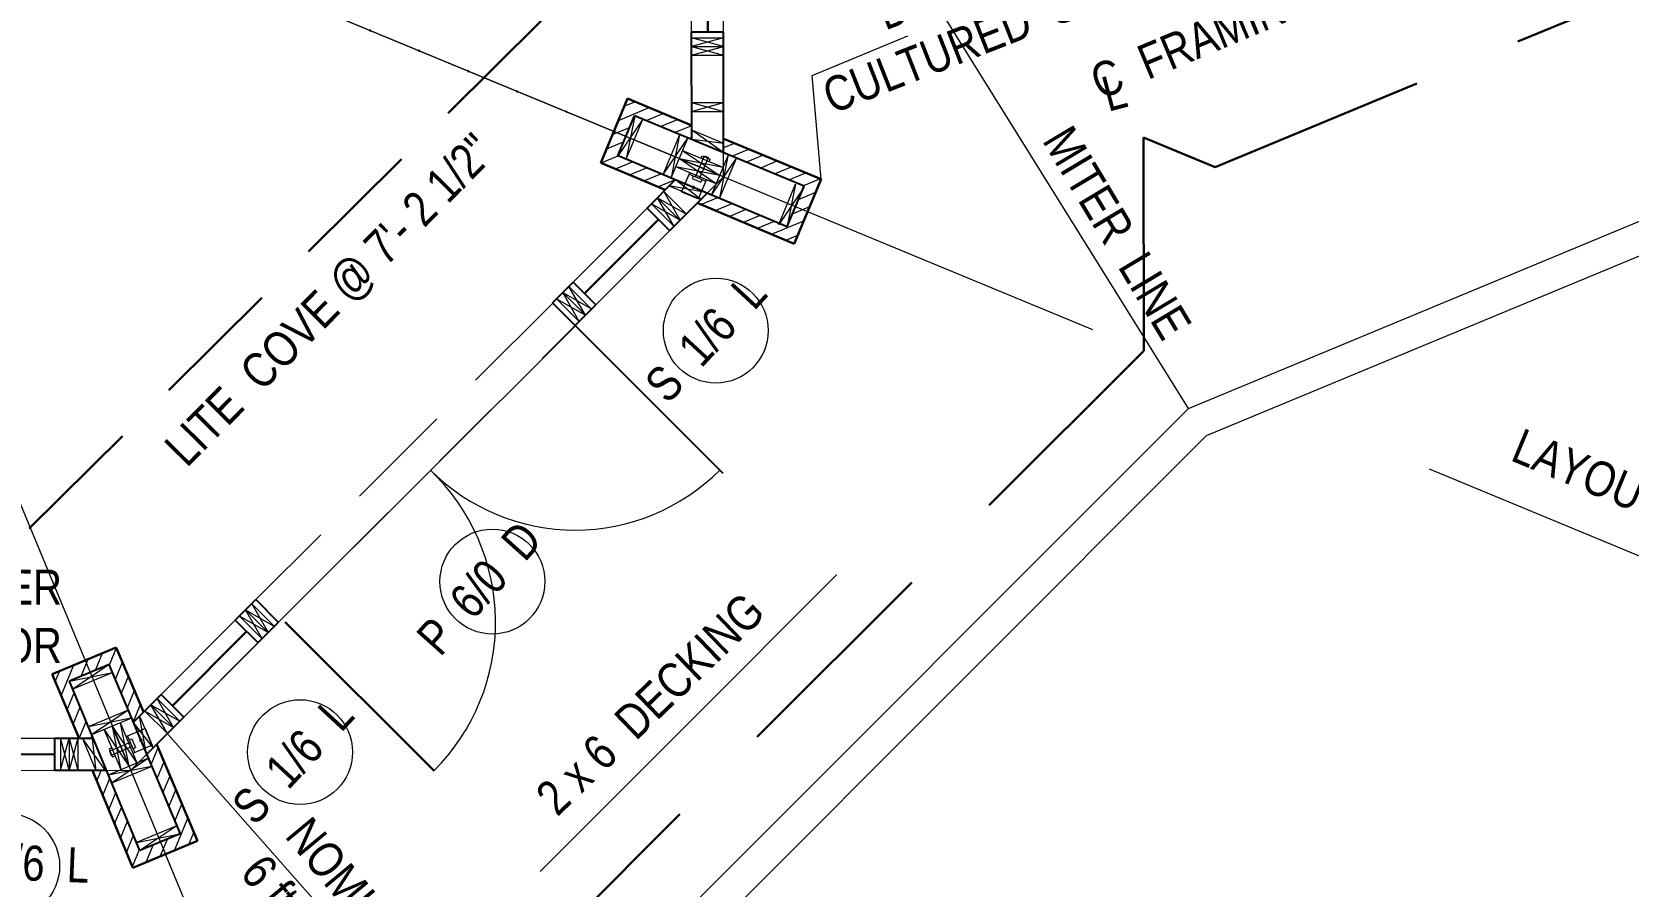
# Model space of a CAD drawing. Header units: inches. Extents: x 913 to 4010, y 85 to 6286.
# Drawn here: x 2903.8 to 3177.7, y 1601.2 to 1747.8 of the extents above; entities that cross this region are included whole.
import ezdxf

# ---------------------------------------------------------------- set-up
doc = ezdxf.new("R2010")
doc.units = ezdxf.units.IN
doc.header["$MEASUREMENT"] = 0
for name, pattern in [('ACAD_ISO07W100', [3, 0, -3]), ('CENTER', [2, 1.25, -0.25, 0.25, -0.25]), ('HIDDEN', [0.375, 0.25, -0.125])]:
    doc.linetypes.add(name, pattern=pattern)
for name, color, linetype, lineweight in [('BALCONY', 7, 'Continuous', 9), ('DOORS', 7, 'Continuous', 30), ('FOUNDATION', 7, 'HIDDEN', 20), ('GRID', 1, 'CENTER', 20), ('LAYOUT', 6, 'Continuous', 9), ('LITE COVE', 7, 'HIDDEN', 30), ('MASONRY', 16, 'HIDDEN', 30), ('ROOF BEAMS', 3, 'HIDDEN', 30), ('ROOFLINE', 7, 'HIDDEN', 30), ('WALL FRAMING', 7, 'Continuous', 30), ('WINDOWS', 5, 'Continuous', 30)]:
    doc.layers.add(name, color=color, linetype=linetype, lineweight=lineweight)
for name, color, linetype in [('LLMASONRY', 12, 'Continuous'), ('TEXT', 250, 'Continuous'), ('WALLS', 5, 'Continuous')]:
    doc.layers.add(name, color=color, linetype=linetype)
doc.styles.add('ARCHENTLTD', font='technical.ttf', dxfattribs={"height": 0.1875})
doc.dimstyles.new('ARCHENTLTD', dxfattribs={"dimscale": 0.05, "dimtxt": 0.1875, "dimasz": 3, "dimexe": 9, "dimexo": 1, "dimgap": 2.5, "dimtad": 0, "dimdec": 1, "dimzin": 1, "dimdsep": 46, "dimlunit": 4, "dimtxsty": 'ARCHENTLTD', "dimblk": 'ARCHTICK', "dimcen": 6, "dimclrd": 256, "dimclre": 256, "dimclrt": 256, "dimaunit": 1, "dimadec": 0, "dimazin": 0, "dimtfac": 1, "dimtdec": 1, "dimtofl": 0, "dimtmove": 1, "dimatfit": 3, "dimldrblk": 'ARCHTICK', "dimfxl": 1, "dimfrac": 2, "dimtolj": 1, "dimtzin": 0, "dimlwd": 9, "dimlwe": 9, "dimarcsym": 0})
pattern_1 = [(67.511455, (16217.9363, -1859.2551), (1.73241754, -0.7171851), [])]
pattern_2 = [(202.521756, (6510.508, -11572.3119), (0.71818915, -1.73200154), [])]

# ---------------------------------------------------------------- blocks, each defined once
blk = doc.blocks.new('_ArchTick')
at = {"color": 0, "linetype": 'ByBlock', "const_width": 0.15}
blk.add_lwpolyline([(-0.5, -0.5), (0.5, 0.5)], dxfattribs=at)

msp = doc.modelspace()

# ---------------------------------------------------------------- hatches: boundary and pattern name
at = {"layer": 'MASONRY', "lineweight": 9, "ltscale": 75}
h = msp.add_hatch(dxfattribs=at)
h.set_pattern_fill('ANSI31', color=256, scale=15, angle=67.5, style=0)
h.set_pattern_definition(pattern_2)
h.paths.add_polyline_path([(3004.34, 1726.51), (3005.76, 1729.92), (3003.68, 1730.78), (3001.41, 1725.3), (3012.46, 1720.65), (3014.18, 1722.37)])
h.paths.add_polyline_path([(3005.98, 1736.3), (3003.68, 1730.78), (3005.76, 1729.92), (3007.19, 1733.36), (3017.05, 1729.26), (3017.05, 1731.7)])
h = msp.add_hatch(dxfattribs=at)
h.set_pattern_fill('ANSI31', color=256, scale=15, angle=67.5, style=0)
h.set_pattern_definition(pattern_2)
h.paths.add_polyline_path([(3019.7, 1720.12), (3017.98, 1718.4), (3034.62, 1711.4), (3039.23, 1722.48), (3022.55, 1729.41), (3022.56, 1726.98), (3036.29, 1721.27), (3033.41, 1714.35)])
h = msp.add_hatch(dxfattribs=at)
h.set_pattern_fill('ANSI31', color=256, scale=15, angle=67.5, style=0)
h.set_pattern_definition(pattern_1)
h.paths.add_polyline_path([(2917.09, 1639.2), (2913.67, 1637.78), (2912.81, 1639.86), (2918.29, 1642.14), (2922.95, 1631.09), (2921.23, 1629.37)])
h.paths.add_polyline_path([(2907.29, 1637.56), (2912.81, 1639.86), (2913.67, 1637.78), (2910.23, 1636.35), (2914.34, 1626.49), (2911.9, 1626.49)])
h = msp.add_hatch(dxfattribs=at)
h.set_pattern_fill('ANSI31', color=256, scale=15, angle=67.5, style=0)
h.set_pattern_definition(pattern_1)
h.paths.add_polyline_path([(2923.49, 1623.85), (2925.2, 1625.57), (2932.21, 1608.93), (2921.13, 1604.32), (2914.19, 1620.99), (2916.63, 1620.99), (2922.35, 1607.26), (2929.26, 1610.14)])
at = {"layer": 'WALL FRAMING', "lineweight": 9, "ltscale": 150}
for points in [[(3017.61, 1721.08, 1), (3016.99, 1721.08, 1)], [(2922.5, 1625.91, -1), (2922.5, 1626.53, -1)]]:
    msp.add_hatch(color=256, dxfattribs=at).paths.add_polyline_path(points)

# ---------------------------------------------------------------- linework, layer by layer
at = {"layer": 'BALCONY', "lineweight": 20, "ltscale": 50}
for p, q in [((3102.23, 1683.14), (3225.17, 1734.16)), ((2955.8, 1536.56), (3102.23, 1683.14))]:
    msp.add_line(p, q, dxfattribs=at)
at = {"layer": 'BALCONY', "color": 3, "linetype": 'ByBlock', "lineweight": 20, "ltscale": 50}
for p, q in [((3105.35, 1678.48), (3225.18, 1728.21)), ((2958.08, 1531.06), (3105.35, 1678.48))]:
    msp.add_line(p, q, dxfattribs=at)
at = {"layer": 'DOORS', "lineweight": 20, "ltscale": 75}
msp.add_line((2997.05, 1697.34), (2946.12, 1646.45), dxfattribs=at)
at = {"layer": 'DOORS', "ltscale": 75}
msp.add_line((2947.28, 1646.44), (2972.8, 1620.95), dxfattribs=at)
at = {"layer": 'DOORS', "color": 7, "linetype": 'Continuous', "lineweight": 20, "ltscale": 7.5}
for centre in [(3021.15, 1696.5), (2982.82, 1653.43), (2949.82, 1624.16), (2899.56, 1604.62)]:
    msp.add_circle(centre, 9, dxfattribs=at)
at = {"layer": 'DOORS', "lineweight": 9, "ltscale": 75}
for centre, radius, start, end in [((2997, 1697.39), 35.12, 225.028, 315.028), ((2947.28, 1646.44), 36.07, 315.028, 46.3572)]:
    msp.add_arc(centre, radius, start, end, dxfattribs=at)
at = {"layer": 'FOUNDATION', "color": 7, "linetype": 'Continuous', "lineweight": 9, "ltscale": 25}
for p, q in [((3102.23, 1683.14), (3022.47, 1811.36)), ((2955.8, 1536.56), (2926.73, 1606.65))]:
    msp.add_line(p, q, dxfattribs=at)
at = {"layer": 'GRID', "color": 2, "lineweight": 9, "ltscale": 75}
for p, q in [((2776.59, 1968.62), (2926.73, 1606.65)), ((2674.89, 1866.75), (3022.59, 1722.86))]:
    msp.add_line(p, q, dxfattribs=at)
at = {"layer": 'GRID', "linetype": 'Continuous', "ltscale": 50}
msp.add_line((3022.48, 1722.87), (3022.46, 1866.91), dxfattribs=at)
at = {"layer": 'GRID', "ltscale": 50}
for p, q in [((2920.76, 1621.05), (3022.48, 1722.87)), ((2776.76, 1620.97), (2920.76, 1621.05))]:
    msp.add_line(p, q, dxfattribs=at)
at = {"layer": 'LAYOUT', "color": 6, "linetype": 'CENTER', "lineweight": 5, "ltscale": 250}
msp.add_line((4009.81, 1314.09), (1739.95, 2253.88), dxfattribs=at)
at = {"layer": 'LITE COVE', "color": 7, "linetype": 'ACAD_ISO07W100', "lineweight": 30, "ltscale": 3}
msp.add_line((2886.17, 1779.31), (3003.64, 1730.67), dxfattribs=at)
at = {"layer": 'LITE COVE', "ltscale": 90}
msp.add_line((2903.35, 1662.51), (2993.92, 1752.37), dxfattribs=at)
at = {"layer": 'MASONRY', "linetype": 'Continuous', "lineweight": 30, "ltscale": 1.5}
for p, q in [((3001.41, 1725.3), (3005.98, 1736.3)), ((3039.23, 1722.48), (3022.55, 1729.41)), ((3001.41, 1725.3), (3012.46, 1720.65)), ((3034.62, 1711.4), (3039.23, 1722.48)), ((3017.98, 1718.4), (3034.62, 1711.4)), ((2918.29, 1642.14), (2907.29, 1637.56)), ((2918.29, 1642.14), (2922.95, 1631.09)), ((2925.2, 1625.57), (2932.21, 1608.93)), ((2921.13, 1604.32), (2914.19, 1620.99)), ((2932.21, 1608.93), (2921.13, 1604.32))]:
    msp.add_line(p, q, dxfattribs=at)
at = {"layer": 'MASONRY', "linetype": 'Continuous', "ltscale": 1.5}
for p, q in [((3017.05, 1731.7), (3005.98, 1736.3)), ((2911.9, 1626.49), (2907.29, 1637.56))]:
    msp.add_line(p, q, dxfattribs=at)
at = {"layer": 'ROOF BEAMS', "lineweight": 20, "ltscale": 75}
msp.add_line((2993.16, 1701.23), (2942.23, 1650.34), dxfattribs=at)
at = {"layer": 'ROOFLINE', "linetype": 'HIDDEN', "ltscale": 150}
for p, q in [((3106.82, 1724.54), (3195.49, 1761.35)), ((3094.55, 1729.62), (3106.82, 1724.54)), ((3094.57, 1693.02), (3094.55, 1729.62)), ((3094.57, 1693.03), (2950.58, 1549.15))]:
    msp.add_line(p, q, dxfattribs=at)
at = {"layer": 'WALL FRAMING', "lineweight": 20, "ltscale": 50}
for p, q in [((3017, 1746.75), (3022.48, 1746.75)), ((3017, 1745.25), (3022.48, 1745.25)), ((3017, 1743.75), (3022.48, 1743.75)), ((3017, 1735.62), (3022.48, 1735.62)), ((3017, 1734.12), (3022.48, 1734.12)), ((3012.21, 1720.36), (3016.11, 1716.46)), ((3010.09, 1718.24), (3013.99, 1714.34)), ((3011.15, 1719.3), (3015.05, 1715.4)), ((2995.95, 1704.09), (2999.85, 1700.2)), ((2993.83, 1701.97), (2997.73, 1698.07)), ((2994.89, 1703.03), (2998.79, 1699.13)), ((2941.53, 1649.62), (2945.43, 1645.73)), ((2939.41, 1647.5), (2943.31, 1643.6)), ((2940.47, 1648.56), (2944.37, 1644.67)), ((2924.21, 1632.29), (2928.11, 1628.4)), ((2925.28, 1633.35), (2929.17, 1629.46)), ((2923.15, 1631.23), (2927.05, 1627.34)), ((2908.69, 1626.54), (2908.69, 1621.04)), ((2910.19, 1626.54), (2910.19, 1621.04)), ((2911.69, 1626.54), (2911.69, 1621.04))]:
    msp.add_line(p, q, dxfattribs=at)
at = {"layer": 'WALL FRAMING', "lineweight": 9, "ltscale": 150}
for p, q in [((3022.48, 1745.25), (3017, 1746.75)), ((3022.48, 1746.75), (3017, 1745.25)), ((3017, 1743.75), (3022.48, 1745.25)), ((3017, 1745.25), (3022.48, 1743.75)), ((3017, 1734.12), (3022.48, 1735.62)), ((3017, 1735.62), (3022.48, 1734.12)), ((3008.62, 1732.77), (3004.4, 1726.56)), ((3007.23, 1733.35), (3005.76, 1725.92)), ((3022.51, 1726.99), (3017.01, 1730.91)), ((3012.14, 1723.27), (3016.38, 1729.54)), ((3013.54, 1722.74), (3015, 1730.12)), ((3022.51, 1728.61), (3017.01, 1729.28)), ((3022.39, 1724.48), (3014.89, 1725.97)), ((3021.24, 1721.71), (3014.93, 1725.96)), ((3015.47, 1727.36), (3021.82, 1723.1)), ((3017.68, 1722.9), (3019.22, 1726.47)), ((3018.37, 1722.6), (3019.91, 1726.18)), ((3018.63, 1726.04), (3018.83, 1726.5)), ((3019.22, 1726.47), (3019.91, 1726.18)), ((3020.02, 1725.47), (3020.21, 1725.93)), ((3020.43, 1719.76), (3024.69, 1726.09)), ((3021.82, 1719.22), (3023.31, 1726.71)), ((3021.82, 1723.1), (3014.32, 1724.59)), ((3015.28, 1720.33), (3016.67, 1723.55)), ((3016.59, 1723.37), (3019.46, 1722.13)), ((3017.3, 1723.08), (3017.09, 1722.61)), ((3012.21, 1720.36), (3015.04, 1715.42)), ((3019.72, 1720.11), (3013.17, 1721.33)), ((3014.25, 1722.41), (3018.67, 1718.99)), ((3015.28, 1720.33), (3018.17, 1719.13)), ((3017.09, 1722.61), (3018.56, 1721.97)), ((3018.17, 1719.13), (3019.56, 1722.35)), ((3018.77, 1722.45), (3018.56, 1721.97)), ((3036.23, 1721.03), (3031.96, 1714.7)), ((3034.85, 1721.6), (3033.35, 1714.11)), ((3015.04, 1715.42), (3010.09, 1718.24)), ((3013.98, 1714.35), (3011.15, 1719.3)), ((3011.15, 1719.3), (3016.1, 1716.48)), ((2998.79, 1699.13), (2995.95, 1704.09)), ((2993.83, 1701.97), (2998.79, 1699.13)), ((2997.73, 1698.07), (2994.89, 1703.03)), ((2994.89, 1703.03), (2999.84, 1700.21)), ((2941.53, 1649.62), (2944.37, 1644.67)), ((2944.37, 1644.67), (2939.41, 1647.5)), ((2943.3, 1643.61), (2940.47, 1648.56)), ((2940.47, 1648.56), (2945.43, 1645.73)), ((2910.23, 1636.35), (2917.67, 1637.82)), ((2917.09, 1639.2), (2910.81, 1634.96)), ((2927.05, 1627.34), (2924.22, 1632.29)), ((2924.22, 1632.29), (2929.17, 1629.46)), ((2928.11, 1628.4), (2925.28, 1633.35)), ((2920.84, 1629.98), (2913.46, 1628.53)), ((2920.31, 1631.39), (2914.04, 1627.14)), ((2923.47, 1623.8), (2922.25, 1630.35)), ((2923.15, 1631.23), (2928.11, 1628.4)), ((2916.22, 1628.05), (2920.48, 1621.7)), ((2919.1, 1621.13), (2917.61, 1628.63)), ((2921.87, 1622.28), (2917.62, 1628.59)), ((2920.48, 1621.7), (2918.99, 1629.2)), ((2923.25, 1628.24), (2920.02, 1626.85)), ((2920.21, 1626.93), (2921.45, 1624.06)), ((2921.17, 1629.27), (2924.59, 1624.85)), ((2923.25, 1628.24), (2924.45, 1625.35)), ((2908.69, 1621.04), (2910.19, 1626.54)), ((2910.19, 1621.04), (2908.69, 1626.54)), ((2910.19, 1626.54), (2911.69, 1621.04)), ((2911.69, 1626.54), (2910.19, 1621.04)), ((2916.49, 1620.97), (2912.57, 1626.47)), ((2914.86, 1620.97), (2914.19, 1626.47)), ((2917.53, 1624.89), (2917.08, 1624.69)), ((2920.68, 1625.84), (2917.1, 1624.3)), ((2917.1, 1624.3), (2917.4, 1623.61)), ((2920.98, 1625.15), (2917.4, 1623.61)), ((2920.49, 1626.23), (2920.97, 1626.43)), ((2920.97, 1626.43), (2921.6, 1624.96)), ((2921.13, 1624.75), (2921.6, 1624.96)), ((2924.45, 1625.35), (2921.22, 1623.96)), ((2924.35, 1621.7), (2916.87, 1620.21)), ((2923.82, 1623.1), (2917.49, 1618.83)), ((2918.11, 1623.51), (2917.65, 1623.31)), ((2928.68, 1611.52), (2922.35, 1607.26)), ((2921.77, 1608.65), (2929.26, 1610.14))]:
    msp.add_line(p, q, dxfattribs=at)
at = {"layer": 'WALL FRAMING', "lineweight": 20, "ltscale": 1.5}
for p, q in [((3005.76, 1725.92), (3008.62, 1732.77)), ((3022.51, 1728.61), (3017.01, 1730.91)), ((3012.14, 1723.27), (3015, 1730.12)), ((3013.52, 1722.69), (3016.38, 1729.54)), ((3020.42, 1719.75), (3023.31, 1726.66)), ((3021.8, 1719.17), (3024.69, 1726.09)), ((3013.17, 1721.33), (3018.67, 1718.99)), ((3031.96, 1714.69), (3034.85, 1721.6)), ((2917.67, 1637.82), (2910.81, 1634.96)), ((2920.31, 1631.39), (2913.46, 1628.53)), ((2920.89, 1630), (2914.04, 1627.14)), ((2922.25, 1630.35), (2924.59, 1624.85)), ((2914.86, 1620.97), (2912.57, 1626.47)), ((2923.83, 1623.1), (2916.91, 1620.22)), ((2924.41, 1621.72), (2917.49, 1618.83)), ((2928.69, 1611.53), (2921.77, 1608.65))]:
    msp.add_line(p, q, dxfattribs=at)
at = {"layer": 'WALL FRAMING', "lineweight": 20, "ltscale": 150}
for p, q in [((3021.82, 1723.1), (3014.89, 1725.97)), ((3022.39, 1724.48), (3015.47, 1727.36)), ((3018.83, 1726.5), (3020.21, 1725.93)), ((3021.24, 1721.71), (3014.32, 1724.59)), ((2919.1, 1621.13), (2916.22, 1628.05)), ((2920.48, 1621.7), (2917.6, 1628.63)), ((2921.87, 1622.28), (2918.99, 1629.2)), ((2917.08, 1624.69), (2917.65, 1623.31))]:
    msp.add_line(p, q, dxfattribs=at)
at = {"layer": 'WALLS', "color": 4, "lineweight": 20, "ltscale": 50}
for p, q in [((3017, 1747.75), (3016.97, 1807.75)), ((2996.66, 1704.8), (3009.38, 1717.53)), ((2889.69, 1626.53), (2907.69, 1626.54))]:
    msp.add_line(p, q, dxfattribs=at)
at = {"layer": 'WALLS', "color": 4, "ltscale": 50}
for p, q in [((3017.01, 1729.28), (3017, 1747.75)), ((3017, 1747.75), (3022.48, 1747.75)), ((3022.48, 1727.01), (3022.48, 1747.75)), ((3009.38, 1717.53), (3014.25, 1722.41)), ((3009.38, 1717.53), (3013.28, 1713.64)), ((2993.12, 1701.26), (2996.66, 1704.8)), ((2996.66, 1704.8), (3000.56, 1700.9)), ((2993.12, 1701.26), (2997.02, 1697.37)), ((2938.7, 1646.79), (2942.24, 1650.33)), ((2942.24, 1650.33), (2946.13, 1646.43)), ((2938.7, 1646.79), (2942.6, 1642.9)), ((2921.2, 1629.27), (2925.98, 1634.06)), ((2925.98, 1634.06), (2929.88, 1630.16)), ((2907.69, 1626.54), (2907.69, 1621.04)), ((2907.69, 1626.54), (2914.32, 1626.54))]:
    msp.add_line(p, q, dxfattribs=at)
at = {"layer": 'WALLS', "color": 7, "ltscale": 1.5}
for p, q in [((3004.34, 1726.51), (3007.19, 1733.36)), ((3036.29, 1721.27), (3007.19, 1733.36)), ((3004.37, 1726.57), (3033.41, 1714.35)), ((3033.41, 1714.35), (3036.29, 1721.27)), ((2917.09, 1639.2), (2910.23, 1636.35)), ((2917.03, 1639.18), (2929.26, 1610.14)), ((2922.35, 1607.26), (2910.23, 1636.35)), ((2929.26, 1610.14), (2922.35, 1607.26))]:
    msp.add_line(p, q, dxfattribs=at)
at = {"layer": 'WALLS', "color": 4, "ltscale": 75}
for p, q in [((3013.27, 1713.65), (3019.72, 1720.11)), ((2997.01, 1697.38), (3000.55, 1700.91)), ((2942.59, 1642.9), (2946.13, 1646.44)), ((2923.51, 1623.8), (2929.87, 1630.17)), ((2907.69, 1621.04), (2916.61, 1621.04))]:
    msp.add_line(p, q, dxfattribs=at)
at = {"layer": 'WALLS', "color": 4, "lineweight": 20, "ltscale": 75}
for p, q in [((3000.55, 1700.91), (3013.27, 1713.65)), ((2889.69, 1621.03), (2907.69, 1621.04))]:
    msp.add_line(p, q, dxfattribs=at)
at = {"layer": 'WALLS', "ltscale": 75}
msp.add_line((3022.43, 1671.98), (2997.01, 1697.38), dxfattribs=at)
at = {"layer": 'WALLS', "color": 4, "lineweight": 9, "ltscale": 50}
msp.add_line((2925.98, 1634.06), (2938.7, 1646.79), dxfattribs=at)
at = {"layer": 'WALLS', "color": 4, "lineweight": 9, "ltscale": 75}
msp.add_line((2929.87, 1630.17), (2942.59, 1642.9), dxfattribs=at)
at = {"layer": 'WINDOWS', "ltscale": 75}
for p, q in [((3019.77, 1747.75), (3019.75, 1807.75)), ((2998.61, 1702.85), (3011.33, 1715.59)), ((2927.93, 1632.11), (2940.65, 1644.84)), ((2889.69, 1623.78), (2907.69, 1623.79))]:
    msp.add_line(p, q, dxfattribs=at)

# ---------------------------------------------------------------- texts
at = {"layer": 'DOORS', "color": 7, "linetype": 'Continuous', "lineweight": 30, "ltscale": 1.5, "char_height": 6, "style": 'ARCHENTLTD'}
for s, insert, attachment_point, rotation in [('L\\P{\\H1.999x;  }', (3090.61, 1740.8), 3, 14.878), ('MITER  LINE\\P{\\H1.999x;  }', (3082.2, 1732.2), 1, 300.9694), ('S  1/6  L\\P{\\H1.999x;  }', (3008.53, 1687.8), 1, 47.3214), ('LAYOUT  REFERENCE  LINE\\P{\\H1.999x;  }', (3245.25, 1644.21), 3, 337.4091), ('P  6/0  D\\P{\\H1.999x;  }', (2969.39, 1644.36), 1, 48.2422), ('CULTURED  STONE  VENEER\\PINTERIOR  &  EXTERIOR\\P{\\H1.999x;  }', (2908.96, 1655.47), 3, 359.9091), ('2 x 6  DECKING\\P{\\H1.999x;  }', (2989.79, 1617.29), 1, 43.9686), ('S  1/6  L\\P{\\H1.999x;  }', (2937.67, 1615.4), 1, 47.3214), ('NOMINAL\\P6 ft O.H.\\P{\\H1.999x;  }', (2951.65, 1613.53), 1, 309.7006), ('S  1/6  L\\P{\\H1.999x;  }', (2913.76, 1607.72), 3, 357.6883)]:
    msp.add_mtext(s, dxfattribs=dict(at, insert=insert, attachment_point=attachment_point, rotation=rotation))
at = {"layer": 'LLMASONRY', "color": 7, "linetype": 'Continuous', "lineweight": 30, "ltscale": 1.5, "insert": (3077.19, 1730.52), "char_height": 6, "attachment_point": 8, "rotation": 21.4375, "style": 'ARCHENTLTD'}
msp.add_mtext('DRYSTACK\\PCULTURED  STONE\\P{\\H1.999x;  }', dxfattribs=at)
at = {"layer": 'TEXT', "linetype": 'Continuous', "ltscale": 1.5, "insert": (3084.84, 1741.61), "char_height": 6, "attachment_point": 1, "rotation": 22.7342, "style": 'ARCHENTLTD'}
msp.add_mtext('C  FRAMING  LAYOUT\\P{\\H1.999x;  }', dxfattribs=at)
at = {"layer": 'TEXT', "color": 7, "linetype": 'Continuous', "lineweight": 9, "insert": (2979.32, 1730.84), "char_height": 6, "attachment_point": 3, "rotation": 45.306, "style": 'ARCHENTLTD'}
msp.add_mtext('LITE  COVE @ 7\'- 2 1/2"\\P\\P  ', dxfattribs=at)

# ---------------------------------------------------------------- leaders
at = {"layer": 'FOUNDATION', "color": 7, "linetype": 'Continuous', "lineweight": 9, "ltscale": 25}
for points in [[(3041.86, 1654.61), (3016.6, 1629.26)], [(2927.18, 1627.18), (2974.98, 1573.06)], [(2991.03, 1603.66), (3016.6, 1629.26)]]:
    msp.add_leader(points, dimstyle='ARCHENTLTD', override={"dimgap": 1, "dimtad": 0}, dxfattribs=at)
at = {"layer": 'LLMASONRY', "color": 7, "lineweight": 9, "ltscale": 50}
msp.add_leader([(3039.23, 1722.48), (3037.69, 1740.3), (3054.1, 1747.07)], dimstyle='ARCHENTLTD', override={"dimgap": 1, "dimtad": 0}, dxfattribs=at)

doc.saveas('drawing.dxf')
